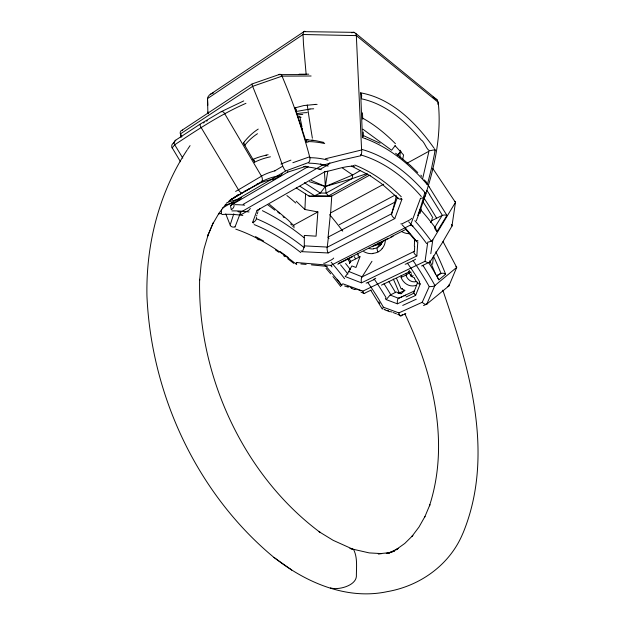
<?xml version="1.0" encoding="UTF-8"?>
<svg xmlns="http://www.w3.org/2000/svg" width="625" height="625" viewBox="0 0 625 625"><rect width="100%" height="100%" fill="white"/><g stroke="black" fill="none" stroke-linecap="round" stroke-linejoin="round"><path stroke-width="0.94" d="M304.312 245.719L304.32 235.43L316.07 236.18L317.867 211.937L304.914 209.492L305.586 194.055M414.609 240.211L414.336 246M414.992 240.867L415.023 240.07M417.82 241.773L416.82 255.984L361.43 282.867L345.234 276.555M331.734 196.352L330.617 212.93L383.695 184.203M414.695 246.445L414.383 251.25M330.508 212.906L328.094 237.102L394.883 202.164L391.711 213.555L397.297 197.594M221.297 213.398L221.477 209.633M257.469 133.711A178.031 95.211 64.1 0 0 244.969 144.977L243.453 143.102L254.617 162.164L256.312 161.375A218.383 120.344 66.2 0 1 270.414 156.805M328.406 237.125L327.258 247.062L304.312 245.875M430.797 253.68L432.805 239.844L455.461 202.375L432.695 168.352M331.078 195.586L330.938 196.508L309.312 196.297L296.25 187.953M455.461 202.375L451.953 226.125L442.031 243.219L430.023 261.945L421.586 265.969M432.125 218.359L431.773 220.656L430.414 222.656M327.766 171.297L325.352 186.516L326.117 193.094L328.562 195.875L330.938 196.508L369.375 175.297M244.922 145.055L244.711 145.57M434.492 148.812L435.141 150.359M435.086 150.664L434.906 151.734M434.852 152.039L431.625 167.953L427.727 183.141M400.328 150.25L399.906 157.312M402.742 159.188L403.562 154.961L395.023 145.641M396.352 195.625L394.953 201.922M437.797 104.227L438.219 102.352L437.063 99.789L433.047 97.078M292.648 226.375L293.469 225.32L288.211 220.141L269.5 204.391M422.68 178.562L428.961 151.242L407.203 163.125M308.086 142.078C305.047 143.039 307.289 139.594 305.352 139.703M427.602 183.562L427.297 184.617L424.898 181.844A211.383 131.922 78.2 0 0 365.375 138.656M410.742 276.281L411.477 273.734M208.172 234.766L204.062 248.672L201.18 263.938L199.602 280.445L199.633 279.281C197.539 374.75 243.109 475.063 320.086 532.352L319.07 531.711L333.148 540.32L353.609 549.547C357.742 557.648 356.336 567.703 356.367 576.594C355.43 586 337.797 590.406 330.484 587.898M235.023 227.016L240.68 212.234L322.07 165.383L341.18 160.195L360.445 155.82M256.617 215.937L256.828 215.242M257.273 213.852L257.5 213.156M296.305 110.906L296.211 109.383L295.109 107.852L303.867 105.539L315.195 104.461M257.727 212.469L257.953 211.789M420.508 198.281L410.539 225.023L330.852 265.391L296.898 262.562M361.555 97.445L361.672 95.234L360.68 92.875L362.438 137.586L365.375 138.625M416.312 220.75C430.516 183.164 442.664 142.961 438.219 102.352L356.336 35.617L303.055 34.508L207.531 98.578L207.875 113.148M301 250.719L302.234 251.688L328.117 252.969L394.773 218.594L401.914 199.312L400.789 198.172M417.352 283.242L417.773 282.133M417.141 283.797L416.078 286.555M233.789 213.805L230.148 225.023L225.781 213.914M415.43 288.211L415.859 287.109M415.219 288.766L414.352 290.977M419.219 282.367L420.195 284.008L415.586 295.438L397.398 303.82L386.188 299.594L385.375 298.211M423.531 305.578L426.789 304.102L434.883 285.531M426.789 304.102L448.953 285.875L456.703 267.391L443.008 241.555M213.406 222.32L207.586 236.141L212.836 223.789L219.141 212.961L226.344 203.742M424.508 517.57L429.922 504.719L429.477 505.797C450.18 442.047 432.703 372.523 404.836 313.758M259.992 208.438A4.391 3.352 47 0 1 257.055 210.32L252.57 222.555L253.805 223.016M366.117 283.078A3.945 0.766 -32.7 0 0 367.797 282.5A191.109 113.32 66.4 0 1 383.383 307.195L398.844 312.914L422.219 302.281L429.227 286.586A197.578 109.203 66.2 0 0 413.109 260.625L406.93 263.609A4.047 0.812 -32.3 0 1 405.172 264.203M357.836 255.797L359.977 256.742L355.977 267.461L351.891 265.945L348.727 271.445A4.016 0.562 -53.7 0 1 345.273 276.469M382.336 308.773L383.406 307.211M349.453 263.609L350.586 261.461L359.977 256.742M424.992 516.422L418.977 527.055L411.883 536.461L412.875 535.43L404.773 543.445L395.656 549.984L398.469 548.336L388.438 553.227L394.484 551.078L386.336 553.43M429.234 187.039L446.945 215.422L436.961 231.672L435.297 229.398M371.969 261.289L362.102 276.82L348.727 271.445M187.094 150.047C176.648 165.836 168.383 182.992 162 200.805L161.492 202.312C151.031 232.242 146.336 264.031 146.938 295.711L146.977 296.758C151.539 395.656 197.336 493.883 273.867 557.367L274.75 558C306.07 582.602 347 600.312 387.406 591.609C420.102 585.93 449.734 564.867 462.68 533.781L463.203 532.648C495.352 453.82 469.039 366.719 442.805 290.148M434.5 227.852L442.18 215.43L431.773 220.656M419.219 212.344L421.375 209.07M187.594 149.305L190.062 145.625M379.922 243.938L377.422 247.57A12.656 10.93 54.7 0 1 373.414 248.609M243.422 143.086L244.398 141.805M411.953 276.844L413.055 275.43M174.758 141.391L175.727 140.141L200.242 124.063L221.172 111.688L243.742 100.906M395.156 145.664L391.578 150.234L362.852 129.18M174.484 141.742L173.5 142.984M245.945 103.32C220.703 114.398 197.617 129.586 174.719 144.766L174.406 145.156M174.102 145.547L172.211 147.859M386.188 299.594L390.031 295.172M362.438 137.586L363.383 135.961L363.25 132.055M401.094 151.641L398.102 153.984M397.383 155.469L400.688 151.914M341.859 284.836L342.797 283.773L362.883 291.117A4.18 1.547 -88.9 0 0 364.812 293.336M402.539 288.367L401.719 288.867L404.82 290.359L401.039 293.82L396.273 291.984L390.195 295.062L398.562 298.305M238.453 194.68L237.195 195.68M428.766 262.773A218.383 120.344 66.2 0 1 437.445 277.32L438.891 279.836L445.633 274.227L444.781 272.078A180.781 95.781 64.3 0 0 435.836 251.812M456.703 267.391L434.922 285.5A202.766 111.539 66.2 0 0 423.273 265.93M437.063 276.688C438.703 273.773 442.875 271.859 445.633 274.227M397.633 314.336L401.039 315.766L402.477 314.609M401.164 277.305L405.984 275.188L409.062 272.906M305.102 31.445A22.633 4.977 75.5 0 0 304.531 31.25L209.391 94.977L207.789 97.219L207.531 98.578L207.812 105.25M228.672 201.367L238.266 194.672M229.328 200.922L236.547 196.133M181.008 137.281L180.531 133.82L252.641 86.352L282.031 76.141L311.117 76M298.234 117.297L299.773 116.352L301.977 126.859M350.453 261.539L349.727 262.875M282.133 173.391A4.633 3.828 74.2 0 1 280.477 175.578A197.578 109.203 66.2 0 0 261.539 181.641L231.336 199.438M235.609 191.461L238.453 189.773L201.125 127.523M203.5 122.984L204.273 122.531M206.594 121.156L207.367 120.703M274.734 170.891L282.781 166.141L268.516 125.711L252.641 86.352A3.758 0.508 64.5 0 1 251.914 84.125M229.984 200.102L249.336 188.711M233.117 198.234L233.82 197.82M222.211 208.188L285.688 170.984L308.727 162.453M225.062 205.039A191.109 113.32 66.4 0 1 233.688 202.945L239.727 199.414A4.492 3.852 75.2 0 0 241.336 197.5M280.469 175.57L274.078 179.312A4.609 3.797 73.5 0 1 271.547 179.602M360.461 170.461L352.664 175L325.352 186.516L320.336 193.031L314.625 195.742L309.312 196.297L308.797 195.375M243.164 204.344L308.273 166.562M244.766 191.43L260.094 183.102A194.641 107.344 72 0 1 274.023 179.109M257.07 210.391L324.852 171.727C334.672 170.172 344.906 165.727 354.711 166.211M261.453 176.203L238.469 189.797A4.906 1.312 58.8 0 0 241.867 193.133M232.422 198.633L231.031 199.383M367.719 174.219L328.562 195.875L314.625 195.742L300.062 186.383M317.867 211.937L293.891 225.039L293.977 227.906M339.258 224.734L394.969 195.188M327.227 247.242L391.664 213.75M338.797 263.266L367.797 248.609M368.641 248.18L372.883 246.039M373.734 245.609L377.992 243.453M379.711 242.586L388.328 238.234M390.938 236.914L406.367 229.117M337.797 264.227L352.273 256.914M416.281 299.211L402.719 305.43M372.422 246.734L393.102 236.289M362.016 276.938L414.25 251.398M403.836 295.969L405.508 295.156M210.625 94.109L212.07 93.406A21.125 14.773 33.5 0 1 213.672 92.875M367.758 282.555L373.633 279.711M362.883 291.117L425.047 261.305L427.781 242.078A4.359 2.047 -15.6 0 0 432.844 239.922M364.922 293.039L371.195 290.039M381.5 285.117L409.102 271.938M398.039 293.531L404.82 290.359M436.688 275.461L441.008 273.445A176.953 94.094 64.3 0 0 433.562 256.352M414.375 290.969L398.586 298.297L402.125 296.766M447.375 286.602L448.953 285.875M401.055 315.75L405.813 313.594M292.852 162.727L309.648 156.797C302.352 129.312 293.203 102.297 282.031 76.141M367.062 173.531L352.172 178.609L325.352 186.516L309.461 181.719M325.461 158.781L361.602 149.977L356.336 35.617L355.719 33.359L353.648 32.281A22.461 7.805 -72.9 0 0 351.844 32.836M305.93 166.312L287.547 172.203L230.437 205.578L231.32 209.687M297.32 111.297L309.992 109.062M408.594 272.945L411.125 272.273M386.32 553.516L389.922 552.578L378.258 553.844L381.656 553.609L369.227 552.906L349.914 548.5M265.836 155.172L268.125 154.719M252.805 159.5L254.102 160.133L254.617 162.164M305.586 74.562L278.883 74.633L252.18 83.906L182.375 129.992L182.43 130.453M299.148 74.203L308.75 74.188M354.453 32.359L303.594 31.633L303.055 34.508L303.461 43.836L306.156 74.492M362.82 135.391L363.383 135.742M435.219 149.898C434.219 149.867 432.562 150.133 430.977 150.547C427.289 152.5 424.797 141.719 421.172 139.914C405.492 121.352 385.828 103.977 361.445 98.797M306.164 139.758L315.773 140.695L323.961 142.445M300.852 263.969L306.148 264.414M311.438 264.875L327.273 266.406M434.695 228.602L436.125 229.539L436.961 231.672M350.734 548.508L353.609 549.547M360.648 92.836C392.062 98.516 416.164 122.961 433.961 148.039M344.617 285.977L347.938 287.109M383.875 309.133L385.031 309.539M347.586 286.445L349.039 286.953M384.852 309.898L390.102 311.805M350.492 287.477L351.938 288M387.336 310.359L388.484 310.781M351.242 288.289L354.531 289.531M390.781 311.633L391.93 312.07M363.016 135.406L380.062 143.258M354.82 289.094L356.258 289.648M393.07 312.516L396.5 313.875M437.469 277.383L438.891 279.836M311.375 180.445L325.352 186.516L324.508 172.969M361.039 292.164L364.094 293.508M424.078 179.859L426.023 181.617L427.297 184.617M352.312 166.523L370.352 175.797M446.945 215.422L444.672 214.961L442.391 215.336L429.641 194.812M378.031 242.703L381.508 244.422M398.969 292.328L401.391 293.547M255.516 236.609L263.68 241.055M304.367 182.68L320.336 193.031L326.117 193.094L352.172 178.609L352.664 175L342.359 167.945M369.742 175.438L381.398 183.539L398.055 198.227M273.867 557.367L291.711 570L290.727 569.305M280.062 251.523L288.219 257.469M267.766 204.766L274.75 210.141M395.617 153.242L410.445 165.492M437.063 99.789L355.719 33.359M277.516 211.766L279.727 213.688M296.172 201.164L304.914 209.492M283.031 216.648L284.125 217.656M410.859 165.867L417.766 172.562M290.617 223.953L291.688 225.047M405.711 229.281L414.914 240.078M337.164 279.25L341.586 285.008M419.789 211.023L420.242 211.641M409.242 270.477L410.695 272.656M370.758 290.195L382.273 309.023M347.82 259.164L349.672 262.172M414.484 278.562L416.336 281.555M174.719 144.766L182.805 158.133M172.219 147.883L180.531 161.773M224.656 113.609L261.406 176.109A202.781 111.555 66.2 0 1 275.188 170.789M180.531 133.82L181.867 136.883M295.109 107.852L306.203 142.07M302.25 128.188L302.531 129.516M208.094 111.93L208.172 113.836M362.469 112.828L362.734 119.172M256.492 218.742A194.578 98.07 56.8 0 1 304.172 247.625M262.398 210.688A211.289 112.742 58.5 0 1 304.039 237.68M328.133 252.906A4.102 1.492 79.6 0 1 327.195 247.187M394.781 218.531A4.273 2.57 43.1 0 1 391.594 213.711M240.656 212.164A4.445 3.453 47.9 0 1 237.961 211.469M322.047 165.312A4.703 1.078 67.7 0 1 320.773 163.711M361.703 150.344A4.883 2.211 -89.4 0 1 360.438 155.758M361.656 149.375A196.141 126.047 80.7 0 1 426.102 193.883M360.484 154.844A192.258 124.273 81 0 1 421.32 196.531M425.344 195.727A4.578 3.102 -14 0 1 420.492 198.336M413.023 225.938A4.289 2.484 43.3 0 1 410.547 225M332.047 266.875A4.078 1.57 80.8 0 1 330.867 265.352M296.93 262.398A4.211 0.633 -69.1 0 1 296.352 263.32M295.844 263.281A4.211 0.633 -69.1 0 1 295.852 263.102M235.766 229.148A183.969 86.18 52.7 0 1 296.742 264.602M234.977 226.867A4.438 3.914 -36.3 0 1 230.211 225.375M257.148 238.859A186.836 88.609 52.9 0 1 259.18 239.977M275.477 249.969A186.836 88.609 52.9 0 1 278.867 252.289M283.602 255.664A186.836 88.609 52.9 0 1 284.953 256.656M287.648 258.672A186.836 88.609 52.9 0 1 293.703 263.383M353.383 165.547A4.695 2.023 -86.8 0 1 351.352 165.953M325.18 171.914A4.602 1.094 69.4 0 1 324.828 171.656M325.711 171.57A4.602 1.094 69.4 0 1 325.609 171.812M256.367 217.297A4.344 3.82 -36.6 0 1 252.562 222.406M304.359 245.781A4.164 0.797 -70.8 0 1 302.258 251.57M254.18 224.586A187.336 94.383 56.6 0 1 300.859 252.602M401.914 199.188A4.453 3.008 -16.1 0 1 397.508 197.227M354.75 165.031A194.789 121 76.8 0 1 401.273 196.758M286.898 195.562A140.016 78.828 61.4 0 1 295.734 203.016M362.438 118.047A149.75 77.617 65.5 0 1 395.438 143.703M300.047 117.273A210.031 112.852 67.2 0 1 301.156 117.25M328.008 237.492A213.758 113.391 62.5 0 1 328.961 238.422M329.656 214.68A206.164 113.625 62.4 0 1 342.727 231.125M312.391 138.219A330.344 71.594 76.5 0 1 307.25 105M424.75 192.672A467.203 310.195 28.7 0 1 417.711 215.562M297.398 113.609A225.992 117.289 65.5 0 1 307.242 112.625M253.211 159.273A221.602 122.656 66.2 0 1 266.383 155.188M244.375 141.773A181.867 96.906 64.1 0 1 258.234 129.086M201.102 127.523A3.766 0.992 58.2 0 1 200.031 124.375M174.633 144.805A3.75 3.133 53.1 0 1 175.773 140.234M233.688 202.953A4.477 3.594 71.8 0 1 231.258 203.188M226.656 202.836A192.586 113.773 61.2 0 1 239.578 199.055M261.547 176.18A5.117 2.477 62.1 0 1 261.453 181.469M258.852 183.414A4.984 2.516 63.8 0 1 257.188 183.625M245.016 190.906A4.828 1.273 59.7 0 1 244.867 191.242M172.117 147.906A3.68 3.508 62 0 1 173.547 143.07M221.25 111.805A3.883 1.922 61.1 0 1 224.695 113.531M315.18 104.406A252.305 131.828 70.1 0 1 317.102 104.406M309.969 108.977A245.312 128.602 70.1 0 1 313.688 108.797M278.914 74.703A3.664 2.141 77.8 0 1 282.062 76.102M180.336 133.852A3.57 3.078 40.3 0 1 182.406 130.094M309.836 157.719A199.906 109.164 74.6 0 1 328 160.164M309.727 156.93A4.906 2.805 79 0 1 308.68 162.336M280.914 164.078A317.633 221.219 -2.3 0 1 290.914 160.141M285.492 170.805A5.008 0.602 64.4 0 1 282.938 166.602M305.992 166.93A191.211 106.586 79.9 0 1 321.273 169.727M305.891 166.211A4.711 2.852 81.2 0 1 303.789 166.547M318.883 169A4.523 3.398 -73.6 0 0 321.25 168.695L328.023 164.812A4.523 3.414 -73.3 0 0 329.844 162.844M308.859 163.188A195.734 107.383 75 0 1 328.133 166.109M221.266 213.32A4.578 4.32 -77.6 0 1 218.43 213.703M221.773 214.5A189.016 110.047 55.3 0 1 242.859 215.461M287.719 171.547A4.891 0.57 65.6 0 1 287.758 172M232.898 203.445A4.695 4.039 47.7 0 1 230.375 205.406M233.734 203.391A4.445 4.102 -76.9 0 1 231.289 209.586M231.914 210.906A188.766 105.523 50.4 0 1 249.047 211.977M297.422 114.922A229.305 122.938 72.3 0 1 302.789 114.406M240.289 214.164A4.242 3.055 -77.5 0 0 242.391 213.945L248.477 210.453A4.281 3.094 -77.3 0 0 250.258 208.352M307.992 141.602A216.43 118.273 74.8 0 1 324.695 143.586M306.672 139.633A220.578 121.094 74.7 0 1 307.984 139.703M311.945 140.047A220.578 121.094 74.7 0 1 313.266 140.203M235.227 204.664A194.57 108.43 50.7 0 1 244.656 205.172M422.648 201.297A236.883 149.164 66.9 0 1 432.844 217.742M357.5 253.586A229.578 121.07 62.6 0 1 358.492 255.156M345.602 263.492A212.578 89.219 61.2 0 1 350.492 269.742M420.844 175.141A263.859 156.844 66.1 0 1 421.75 176.367M427.984 185.062A263.859 156.844 66.1 0 1 429.297 186.953M426.805 190.336A256.031 152.555 66.1 0 1 429.75 194.688M414.82 220.672A199.047 127.5 69.6 0 1 431.57 241.555M326.047 268.391A191.969 91.273 62.5 0 1 330.656 273.812M332.93 276.578A191.969 91.273 62.5 0 1 340.734 286.57M416.859 255.891A4.289 2.367 34.2 0 1 414.086 251.289M361.477 282.766A4.141 1.453 -89.7 0 1 361.977 276.766M432.594 264.281A279.672 145.93 75.6 0 1 433.453 255.922M429.984 262.227A4.352 2.328 34.9 0 1 425.086 261.258M357.93 289.617A229.836 224.219 -71.2 0 1 360.797 290.797M402.141 224.82A189.672 133.695 72.2 0 1 416.953 241.922M417.898 240.57A4.219 1.961 -19.5 0 1 414.617 239.219M400.828 223.852A4.172 1.961 -43.8 0 0 402.867 223.438L409.477 220.062A4.18 1.969 -43.6 0 0 411.734 218.297M408.688 221.766A194.906 125.953 69.7 0 1 426.68 243.625M324.961 265.148A188.875 88.664 62.4 0 1 341.891 285.719M331.164 262.258A188.164 73.859 60.8 0 1 344.586 278.695M349.188 258.852A226.641 127.672 63.2 0 1 350.711 261.289M451.547 224.461A3.07 1.586 36.1 0 1 452.07 226.062M454.688 201.437A3.078 1.188 -14.4 0 1 455.383 201.711M323.656 263.188A3.938 1.781 -46.1 0 0 325.5 262.891L331.492 259.836A3.969 1.805 -45.9 0 0 333.688 258.078M420.344 209.391A215.492 138.141 69.8 0 1 435.898 228.5M419.633 209.883A219.672 141.062 69.8 0 1 420.898 211.32M340.57 264.875A193.984 76.414 60.9 0 1 347.914 274.094M414.727 278.031A10.086 8.836 52.9 0 1 408.336 271.234M393.297 279.07A172.922 98.406 64.2 0 1 398.992 292.328M429.773 260.812A177.547 95.242 64.3 0 1 435.664 274.367M416.539 281.477A10.289 8.797 -89.1 0 1 405.945 275.211M406.555 274.914A10.141 8.094 73.9 0 1 406 273.297M417.18 282.805A3.875 1.875 64.9 0 1 417.188 282.273M416.398 285.234A13.977 12.133 81.7 0 1 401.023 277.375M401.617 277.102A13.875 11.453 69.1 0 1 401.117 275.773M422.641 265.438A13.875 12.164 58.2 0 1 422.906 265.852M388.93 281.648A216.695 113.125 65.5 0 1 395.578 292.672M396.523 278.43A173.758 90.961 64.1 0 1 401.172 289.008M414.086 293A521.078 219.289 74.1 0 1 406.055 296.945M375.758 278.219A3.953 0.617 -37.9 0 1 373.562 279.797M374.133 278.922A192.594 99.383 65.6 0 1 385.992 297.547M407.344 263.07A194.156 123.156 67.3 0 1 419.703 281.914M415.57 259.172A4.07 0.828 -32.4 0 1 413.094 260.633M415.617 295.398A4.094 2.062 43 0 1 414.273 290.898M397.445 303.766A4.086 1.703 89.8 0 1 398.539 298.156M401.055 315.875A4.109 1.789 -89.4 0 1 398.891 312.891M426.844 304.18A4.125 2.023 43.4 0 1 422.25 302.266M435.047 285.555A4.352 1.5 -4.3 0 1 429.266 286.555M378.82 301.914A195.219 116.328 66.4 0 1 379.812 303.602M420.25 283.938A4.266 1.508 -6.7 0 1 417.383 282.273M384.016 283.75A198.43 102.203 65.6 0 1 390.633 294.492M449.039 284.539A2.961 1.406 43.3 0 1 449.18 285.602M455.906 266.562A3.109 0.883 -3.9 0 1 456.672 266.82M382.328 242.195A12.523 10.547 35.6 0 1 374.719 245.055M354.234 256.648A219.352 133.688 64.5 0 1 355.539 258.773M423.867 197.93A233.164 124.937 64.5 0 1 436.516 218.062M419.914 212.719A12.914 11.898 34.2 0 1 420.203 213.289M420.25 212.484A3 0.539 -32.5 0 1 419.375 212.789M409.805 233.719A15.719 13.844 48.1 0 1 401.961 231.719M380.586 244.977A12.648 10.961 52.2 0 1 377.414 247.555A3.828 1.922 63.6 0 0 378.039 251.953A16.875 14.539 50.9 0 1 372.805 253.344M385.359 239.758A16.297 14.539 36.7 0 1 382.125 248.57M382.18 248.617A16.875 14.531 49 0 1 378.055 251.922M382.508 241.492A12.609 11.477 36.7 0 1 380.562 244.953M372.875 253.602A16.25 13.969 49.4 0 1 363.711 251.609M373.484 248.914A12.617 10.914 54.1 0 1 368.68 248.305"/></g></svg>
